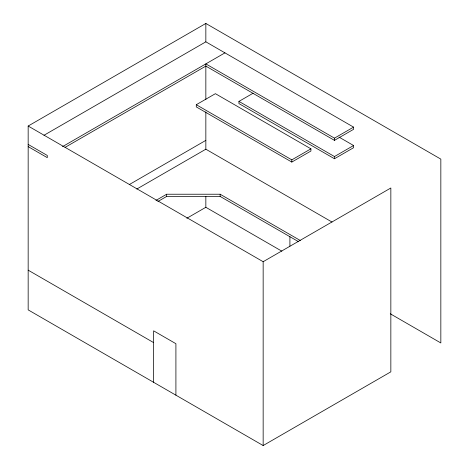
<?xml version="1.0" encoding="UTF-8"?>
<svg xmlns="http://www.w3.org/2000/svg" width="469" height="469" viewBox="0 0 469 469"><rect width="100%" height="100%" fill="white"/><g stroke="black" fill="none" stroke-linecap="round" stroke-linejoin="round"><path stroke-width="0.7" d="M28.163 126.032L263.156 261.708L390.847 187.987L390.847 371.829L263.156 445.55L28.163 309.874L28.163 126.032L205.844 23.45L440.837 159.126L440.837 342.968L390.261 313.767M43.969 135.289L205.844 41.835L353.573 127.128L353.573 129.333L334.467 140.366L205.844 66.1L65.027 147.401M62.488 146.656L224.95 52.862M196.288 104.71L215.394 93.677L310.924 148.831L310.924 151.036L291.818 162.069L196.288 106.914L196.288 104.71L291.818 159.859L310.924 148.831M339.023 137.112L353.573 145.513L353.573 147.717L334.467 158.751L238.944 103.596L238.944 101.392L253.119 93.208M129.338 184.546L205.844 140.372M136.807 189.054L205.844 149.201L332.029 222.054M155.954 200.415L166.659 194.23L220.154 194.23L300.295 240.497M157.842 201.529L166.659 196.435L220.154 196.435L298.647 241.752M186.844 218.261L205.844 207.292L281.846 251.173M205.844 99.504L205.844 63.895L334.467 138.156L353.573 127.128M238.944 101.392L334.467 156.54L353.573 145.513M28.163 144.417L47.269 155.45L47.269 157.654L28.163 146.621M28.163 270.167L153.621 342.599M334.467 138.156L334.467 140.366M334.467 156.54L334.467 158.751M291.818 159.859L291.818 162.069M289.906 236.704L289.906 246.143M263.156 261.708L263.156 445.55M220.154 194.23L220.154 196.435M205.844 23.45L205.844 41.835M205.844 111.909L205.844 149.201M205.844 196.405L205.844 207.292M175.91 395.179L175.91 343.701L153.621 330.833L153.621 382.311M166.659 194.23L166.659 196.435"/></g></svg>
